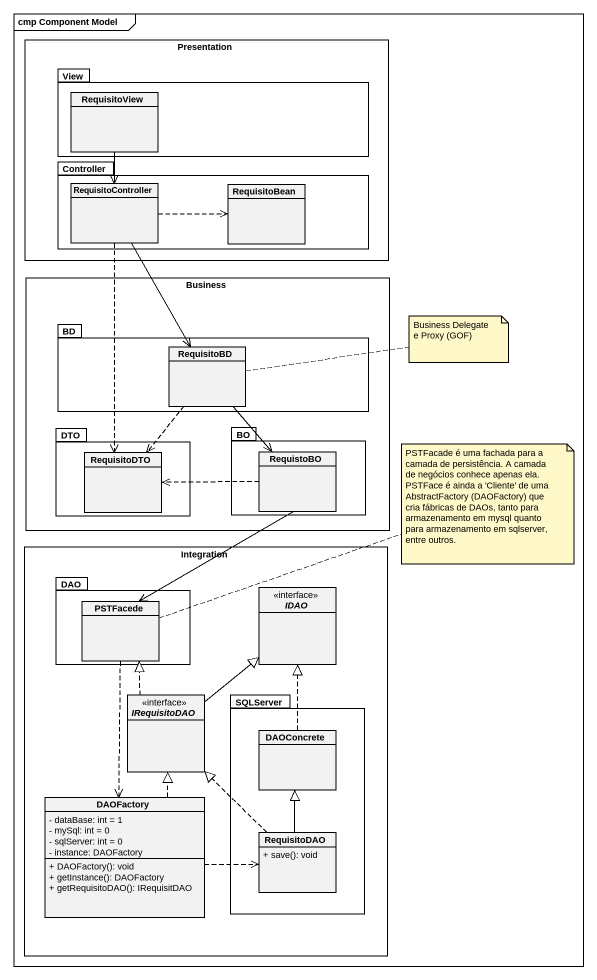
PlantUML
@startuml
mainframe cmp Component Model
hide circle
hide empty members
skinparam classAttributeIconSize 0
rectangle Presentation {
  package View {
    class RequisitoView
  }
  package Controller {
    class RequisitoController
    class RequisitoBean
  }
}
rectangle Business {
  package BD {
    class RequisitoBD
  }
  package DTO {
    class RequisitoDTO
  }
  package BO {
    class RequistoBO
  }
}
rectangle Integration {
  package DAO {
    class PSTFacede
  }
  interface IDAO <<interface>>
  interface IRequisitoDAO <<interface>>
  package SQLServer {
    class DAOConcrete
    class RequisitoDAO {
      + save(): void
    }
  }
  class DAOFactory {
    - dataBase: int = 1
    - mySql: int = 0
    - sqlServer: int = 0
    - instance: DAOFactory
    + DAOFactory(): void
    + getInstance(): DAOFactory
    + getRequisitoDAO(): IRequisitDAO
  }
}
RequisitoView --> RequisitoController
RequisitoController .right.> RequisitoBean
RequisitoController --> RequisitoBD
RequisitoController ..> RequisitoDTO
RequisitoBD ..> RequisitoDTO
RequisitoBD --> RequistoBO
RequistoBO .left.> RequisitoDTO
RequistoBO --> PSTFacede
PSTFacede ..> DAOFactory
IRequisitoDAO .up.|> PSTFacede
IRequisitoDAO -up-|> IDAO
DAOConcrete .up.|> IDAO
DAOFactory .up.|> IRequisitoDAO
DAOFactory .right.> RequisitoDAO
RequisitoDAO .up.|> IRequisitoDAO
RequisitoDAO -up-|> DAOConcrete
note right of RequisitoBD : Business Delegate e Proxy (GOF)
note right of PSTFacede : PSTFacade é uma fachada para a camada de persistência. A camada de negócios conhece apenas ela. PSTFace é ainda a 'Cliente' de uma AbstractFactory (DAOFactory) que cria fábricas de DAOs, tanto para armazenamento em mysql quanto para armazenamento em sqlserver, entre outros.
@enduml
